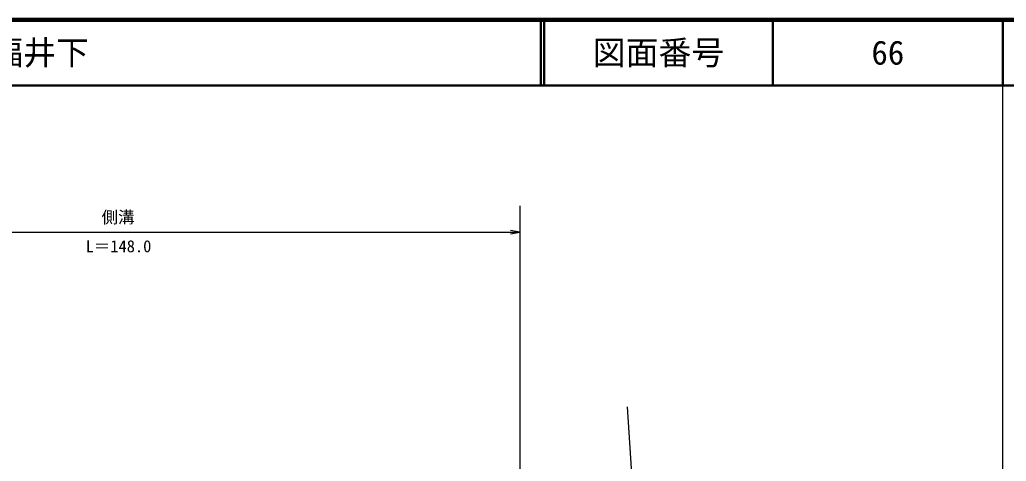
# Model space of a CAD drawing. Units: millimetres, scale not verified. Extents: x 40000 to 680000, y 20000 to 380000.
# Drawn here: x 429506 to 579500, y 312868 to 380000 of the extents above; entities that cross this region are included whole.
import ezdxf
from ezdxf.enums import TextEntityAlignment as Align

# ---------------------------------------------------------------- set-up
doc = ezdxf.new("R2010")
doc.units = ezdxf.units.MM
doc.header["$LTSCALE"] = 1000
for name, color, linetype, lineweight in [('M-BMK-SRVR', 3, 'Continuous', 25), ('M-STR-STR3', 7, 'Continuous', 25), ('M-TTL', 2, 'Continuous', 140), ('M-TTL-BAND', 7, 'Continuous', 25), ('M-TTL-LINE', 7, 'Continuous', 50)]:
    doc.layers.add(name, color=color, linetype=linetype, lineweight=lineweight)
doc.layers.add('M-TTL-TXT', color=7, linetype='Continuous')
doc.styles.add('ＭＳ ゴシック', font='')
doc.styles.get('ＭＳ ゴシック').set_extended_font_data('MS Gothic')

# ---------------------------------------------------------------- blocks, each defined once
blk = doc.blocks.new('open_arrow')
at = {"color": 0, "linetype": 'Continuous', "lineweight": -2}
blk.add_lwpolyline([(7.5, 1.25), (0, 0), (7.5, -1.25)], dxfattribs=at)

msp = doc.modelspace()

# ---------------------------------------------------------------- linework, layer by layer
at = {"layer": 'M-BMK-SRVR'}
msp.add_line((521863, 321134), (527626, 234573), dxfattribs=at)
at = {"layer": 'M-STR-STR3'}
for p, q in [((505559, 351696), (505559, 305959)), ((373656, 347704), (505559, 347704))]:
    msp.add_line(p, q, dxfattribs=at)
at = {"layer": 'M-TTL'}
msp.add_line((680000, 380000), (40000, 380000), dxfattribs=at)
at = {"layer": 'M-TTL-BAND'}
msp.add_line((579000, 20000), (579000, 370000), dxfattribs=at)
at = {"layer": 'M-TTL-LINE'}
for p, q in [((508747, 380000), (508747, 370000)), ((509247, 380000), (509247, 370000)), ((543997, 380000), (543997, 370000)), ((579000, 380000), (579000, 370000)), ((40000, 370000), (680000, 370000))]:
    msp.add_line(p, q, dxfattribs=at)

# ---------------------------------------------------------------- block references
at = {"layer": 'M-STR-STR3', "xscale": 193, "yscale": 193, "rotation": 180}
msp.add_blockref('open_arrow', (505559, 347704), dxfattribs=at)

# ---------------------------------------------------------------- texts
at = {"layer": 'M-STR-STR3', "style": 'ＭＳ ゴシック'}
for s, p in [('側溝', (441947, 348514)), ('L＝148.0', (439536, 344097))]:
    msp.add_text(s, height=1833, dxfattribs=at).set_placement(p, align=Align.BOTTOM_LEFT)
at = {"layer": 'M-TTL-TXT', "style": 'ＭＳ ゴシック'}
msp.add_text('萩市大字福井下', height=3666, dxfattribs=at).set_placement((405024, 375000), align=Align.MIDDLE_LEFT)
for s, p in [('図面番号', (526622, 375000)), ('66', (561497, 375000))]:
    msp.add_text(s, height=3666, dxfattribs=at).set_placement(p, align=Align.MIDDLE_CENTER)

doc.saveas('drawing.dxf')
